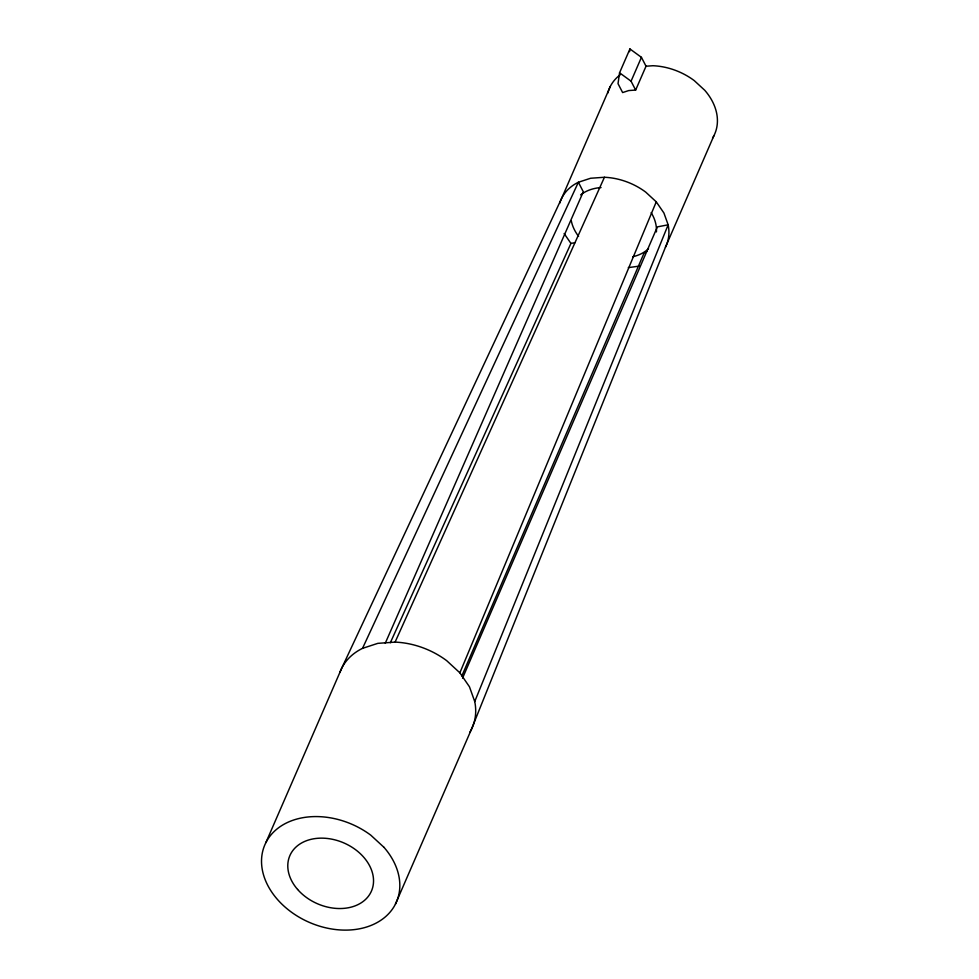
<?xml version="1.0" encoding="UTF-8"?>
<svg xmlns="http://www.w3.org/2000/svg" width="979" height="979" viewBox="0 0 979 979"><rect width="100%" height="100%" fill="white"/><g stroke="black" fill="none" stroke-linecap="round" stroke-linejoin="round"><path stroke-width="1.47" d="M619.56 72.801L618.03 83.68L622.632 92.564L628.751 90.557L635.652 90.068L646.03 66.217L641.429 57.333L629.938 48.95L619.56 72.801L631.063 81.196L635.652 90.068M629.558 51.667L629.938 48.95M713.936 135.665L665.439 247.21L471.34 729.539L395.455 904.058M469.993 731.986A71.736 53.478 23.5 0 0 474.742 701.551L668.155 224.815L663.921 213.006L656.26 201.845L645.699 192.104A57.394 42.782 23.5 0 0 604.435 177.272L590.618 178.251L578.381 182.253A57.394 42.782 23.5 0 0 559.682 203.265M474.742 701.551L469.455 686.781L459.873 672.83L656.26 201.845M461.855 675.938L643.888 253.488L647.339 251.113M462.541 678.178L657.362 226.883L668.155 224.815A57.394 42.782 23.5 0 1 665.439 247.21M265.872 842.625L341.757 668.106L561.762 198.064L610.272 86.519M631.063 81.196L641.429 57.333M385.273 643.227L583.313 191.786L578.381 182.253L362.524 648.355A71.736 53.478 23.5 0 0 340.068 671.937M362.524 648.355L377.821 643.35L395.088 642.114L604.435 177.272M390.34 642.738L570.941 243.428L574.991 242.657M639.299 266.129L628.298 267.61M646.03 66.217L652.932 65.728A57.394 42.782 23.5 0 1 694.197 80.559L704.77 90.301A57.394 42.782 23.5 0 1 712.565 138.1M459.873 672.83L446.669 660.654A71.736 53.478 23.5 0 0 395.088 642.114M564.124 233.516L570.941 243.428M648.526 248.69A44.471 33.151 23.5 0 1 632.838 256.731M578.589 236.38A44.471 33.151 23.5 0 1 571.32 220.948M580.62 194.894A44.471 33.151 23.5 0 1 601.033 187.564M651.17 212.627A44.471 33.151 23.5 0 1 656.419 231.913M607.812 93.078A57.394 42.782 23.5 0 1 620.392 74.637M384.001 847.349L370.784 835.173A71.736 53.478 23.5 0 0 262.666 851.387A71.736 53.478 23.5 0 0 348.022 930.074A71.736 53.478 23.5 0 0 384.001 847.349M297.604 889.458A44.471 33.151 23.5 0 0 370.833 892.383A44.471 33.151 23.5 0 0 323.559 838.183A44.471 33.151 23.5 0 0 297.604 889.458"/></g></svg>
